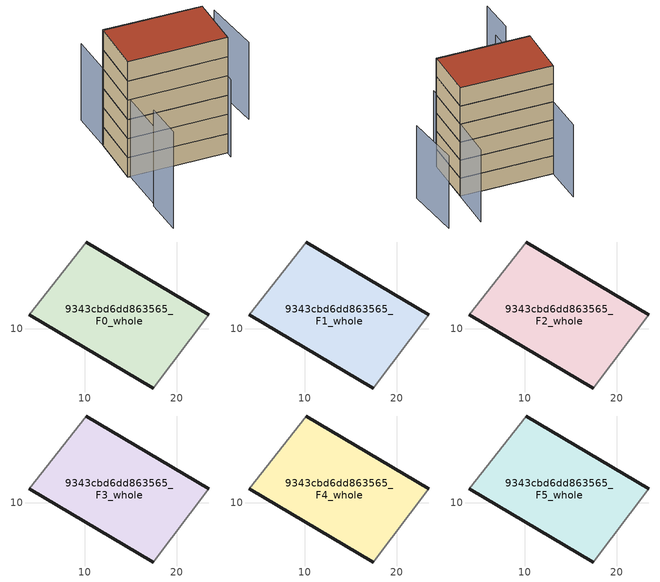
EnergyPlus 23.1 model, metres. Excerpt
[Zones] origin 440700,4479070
9343cbd6dd863565_F0_whole
 floor ground (EU_floor_Construction): 17.42,3.59 23.46,11.55 10.18,19.42 3.97,11.53 z0
 wall outside (EU_wall_Construction): 10.18,19.42 23.46,11.55 / 17.42,3.59 3.97,11.53 z0:3
 wall adiabatic (EU_wall_Construction): 3.97,11.53 10.18,19.42 / 23.46,11.55 17.42,3.59 z0:3
9343cbd6dd863565_F1_whole
 floor to 9343cbd6dd863565_F0_whole (EU_floor_Construction): 17.42,3.59 23.46,11.55 10.18,19.42 3.97,11.53 z3
 wall outside (EU_wall_Construction): 10.18,19.42 23.46,11.55 / 17.42,3.59 3.97,11.53 z3:6
 wall adiabatic (EU_wall_Construction): 3.97,11.53 10.18,19.42 / 23.46,11.55 17.42,3.59 z3:6
9343cbd6dd863565_F2_whole
 floor to 9343cbd6dd863565_F1_whole (EU_floor_Construction): 17.42,3.59 23.46,11.55 10.18,19.42 3.97,11.53 z6
 wall outside (EU_wall_Construction): 10.18,19.42 23.46,11.55 / 17.42,3.59 3.97,11.53 z6:9
 wall adiabatic (EU_wall_Construction): 3.97,11.53 10.18,19.42 / 23.46,11.55 17.42,3.59 z6:9
9343cbd6dd863565_F3_whole
 floor to 9343cbd6dd863565_F2_whole (EU_floor_Construction): 17.42,3.59 23.46,11.55 10.18,19.42 3.97,11.53 z9
 wall outside (EU_wall_Construction): 10.18,19.42 23.46,11.55 / 17.42,3.59 3.97,11.53 z9:12
 wall adiabatic (EU_wall_Construction): 3.97,11.53 10.18,19.42 / 23.46,11.55 17.42,3.59 z9:12
9343cbd6dd863565_F4_whole
 floor to 9343cbd6dd863565_F3_whole (EU_floor_Construction): 17.42,3.59 23.46,11.55 10.18,19.42 3.97,11.53 z12
 wall outside (EU_wall_Construction): 10.18,19.42 23.46,11.55 / 17.42,3.59 3.97,11.53 z12:15
 wall adiabatic (EU_wall_Construction): 3.97,11.53 10.18,19.42 / 23.46,11.55 17.42,3.59 z12:15
9343cbd6dd863565_F5_whole
 floor to 9343cbd6dd863565_F4_whole (EU_floor_Construction): 17.42,3.59 23.46,11.55 10.18,19.42 3.97,11.53 z15
 wall outside (EU_wall_Construction): 10.18,19.42 23.46,11.55 / 17.42,3.59 3.97,11.53 z15:18
 wall adiabatic (EU_wall_Construction): 3.97,11.53 10.18,19.42 / 23.46,11.55 17.42,3.59 z15:18
 roof outside (EU_roof_Construction): 23.46,11.55 17.42,3.59 3.97,11.53 10.18,19.42 z18
shading: -5.47,-1.81 -1.48,3.9 z0:15; 16.65,2.69 28.76,18.45 / 27.37,6.43 32.9,15.47 / 14.86,25.83 -3.09,1.19 z0:12
[Building]
EU S2 Campaign: North Axis=0; Terrain=City; Solar Distribution=FullExterior
[Site:Location]
Madrid: Latitude=40.5; Longitude=-3.5; Time Zone=1; Elevation=609
[SizingPeriod:WeatherFileDays]
AnnualSizingPeriod: Begin Month=1; Begin Day of Month=1; End Month=12; End Day of Month=31; Day of Week for Start Day=Monday; Use Weather File Daylight Saving Period=No; Use Weather File Rain and Snow Indicators=No
[MATERIAL]
EU_InternalMass_Material: Roughness=MediumRough; Thickness=0.1; Conductivity=1; Density=1800; Specific Heat=900; Thermal Absorptance=0.9; Solar Absorptance=0.7; Visible Absorptance=0.7
[MATERIAL:NOMASS] Roughness=MediumRough; Thermal Absorptance=0.9; Solar Absorptance=0.7; Visible Absorptance=0.7
Name | Thermal Resistance
EU_wall_NoMass | 1.60022
EU_roof_NoMass | 1.57597
EU_floor_NoMass | 0.470652
[CONSTRUCTION]
EU_wall_Construction: EU_wall_NoMass
EU_roof_Construction: EU_roof_NoMass
EU_floor_Construction: EU_floor_NoMass
EU_InternalMass_Construction: EU_InternalMass_Material
[ZONE] Type=1; Multiplier=1; Ceiling Height=autocalculate; Volume=462.943; Floor Area=autocalculate; Part of Total Floor Area=Yes
9343cbd6dd863565_F0_whole; 9343cbd6dd863565_F1_whole; 9343cbd6dd863565_F2_whole; 9343cbd6dd863565_F3_whole; 9343cbd6dd863565_F4_whole; 9343cbd6dd863565_F5_whole
[INTERNALMASS] Construction=EU_InternalMass_Construction; Surface Area=154.314
Name | Zone or ZoneList
9343cbd6dd863565_F0_whole_EU_InternalMass | 9343cbd6dd863565_F0_whole
9343cbd6dd863565_F1_whole_EU_InternalMass | 9343cbd6dd863565_F1_whole
9343cbd6dd863565_F2_whole_EU_InternalMass | 9343cbd6dd863565_F2_whole
9343cbd6dd863565_F3_whole_EU_InternalMass | 9343cbd6dd863565_F3_whole
9343cbd6dd863565_F4_whole_EU_InternalMass | 9343cbd6dd863565_F4_whole
9343cbd6dd863565_F5_whole_EU_InternalMass | 9343cbd6dd863565_F5_whole
[OTHEREQUIPMENT] Fuel Type=Electricity; Design Level Calculation Method=Watts/Area; Power per Zone Floor Area=1; Fraction Latent=0; Fraction Radiant=0; Fraction Lost=0; Carbon Dioxide Generation Rate=0; EndUse Subcategory=EU_Step8_InternalGains
Name | Zone or ZoneList or Space or SpaceList | Schedule
EU_Step8_InternalGain_9343cbd6dd863565_F0_whole_f000 | 9343cbd6dd863565_F0_whole | EU_Step8_GainSchedule_9343cbd6dd863565_F0_whole_f000
EU_Step8_InternalGain_9343cbd6dd863565_F1_whole_f000 | 9343cbd6dd863565_F1_whole | EU_Step8_GainSchedule_9343cbd6dd863565_F1_whole_f000
EU_Step8_InternalGain_9343cbd6dd863565_F2_whole_f000 | 9343cbd6dd863565_F2_whole | EU_Step8_GainSchedule_9343cbd6dd863565_F2_whole_f000
EU_Step8_InternalGain_9343cbd6dd863565_F3_whole_f000 | 9343cbd6dd863565_F3_whole | EU_Step8_GainSchedule_9343cbd6dd863565_F3_whole_f000
EU_Step8_InternalGain_9343cbd6dd863565_F4_whole_f000 | 9343cbd6dd863565_F4_whole | EU_Step8_GainSchedule_9343cbd6dd863565_F4_whole_f000
EU_Step8_InternalGain_9343cbd6dd863565_F5_whole_f000 | 9343cbd6dd863565_F5_whole | EU_Step8_GainSchedule_9343cbd6dd863565_F5_whole_f000
[ZONEVENTILATION:DESIGNFLOWRATE] Schedule=EU_AlwaysOn; Design Flow Rate Calculation Method=AirChanges/Hour; Air Changes per Hour=0.480704; Ventilation Type=Natural; Fan Pressure Rise=0; Fan Total Efficiency=1; Constant Term Coefficient=1; Temperature Term Coefficient=0; Velocity Term Coefficient=0; Velocity Squared Term Coefficient=0; Minimum Indoor Temperature=-100; Maximum Indoor Temperature=100; Delta Temperature=-100; Minimum Outdoor Temperature=-100; Maximum Outdoor Temperature=100; Maximum Wind Speed=40
Name | Zone or ZoneList or Space or SpaceList
EU_ConstantAir_9343cbd6dd863565_F0_whole | 9343cbd6dd863565_F0_whole
EU_ConstantAir_9343cbd6dd863565_F1_whole | 9343cbd6dd863565_F1_whole
EU_ConstantAir_9343cbd6dd863565_F2_whole | 9343cbd6dd863565_F2_whole
EU_ConstantAir_9343cbd6dd863565_F3_whole | 9343cbd6dd863565_F3_whole
EU_ConstantAir_9343cbd6dd863565_F4_whole | 9343cbd6dd863565_F4_whole
EU_ConstantAir_9343cbd6dd863565_F5_whole | 9343cbd6dd863565_F5_whole
[HVACTEMPLATE:THERMOSTAT] Constant Heating Setpoint=20; Constant Cooling Setpoint=50
EU_HeatOnly_9343cbd6dd863565_F0_whole; EU_HeatOnly_9343cbd6dd863565_F1_whole; EU_HeatOnly_9343cbd6dd863565_F2_whole; EU_HeatOnly_9343cbd6dd863565_F3_whole; EU_HeatOnly_9343cbd6dd863565_F4_whole; EU_HeatOnly_9343cbd6dd863565_F5_whole
[HVACTEMPLATE:ZONE:IDEALLOADSAIRSYSTEM] System Availability Schedule=EU_AlwaysOn; Maximum Heating Supply Air Temperature=50; Minimum Cooling Supply Air Temperature=13; Maximum Heating Supply Air Humidity Ratio=0.0156; Minimum Cooling Supply Air Humidity Ratio=0.0077; Heating Limit=NoLimit; Cooling Limit=NoLimit; Heating Availability Schedule=EU_AlwaysOn; Cooling Availability Schedule=EU_CoolingOff; Dehumidification Control Type=ConstantSensibleHeatRatio; Cooling Sensible Heat Ratio=0.7; Dehumidification Setpoint=60; Humidification Control Type=None; Humidification Setpoint=30; Outdoor Air Method=None; Outdoor Air Flow Rate per Person=0.00944; Outdoor Air Flow Rate per Zone Floor Area=0; Outdoor Air Flow Rate per Zone=0; Demand Controlled Ventilation Type=None; Outdoor Air Economizer Type=NoEconomizer; Heat Recovery Type=None; Sensible Heat Recovery Effectiveness=0.7; Latent Heat Recovery Effectiveness=0.65
Name | Template Thermostat
9343cbd6dd863565_F0_whole | EU_HeatOnly_9343cbd6dd863565_F0_whole
9343cbd6dd863565_F1_whole | EU_HeatOnly_9343cbd6dd863565_F1_whole
9343cbd6dd863565_F2_whole | EU_HeatOnly_9343cbd6dd863565_F2_whole
9343cbd6dd863565_F3_whole | EU_HeatOnly_9343cbd6dd863565_F3_whole
9343cbd6dd863565_F4_whole | EU_HeatOnly_9343cbd6dd863565_F4_whole
9343cbd6dd863565_F5_whole | EU_HeatOnly_9343cbd6dd863565_F5_whole
[SIZING:ZONE] Zone Cooling Design Supply Air Temperature Input Method=SupplyAirTemperature; Zone Cooling Design Supply Air Temperature=13; Zone Heating Design Supply Air Temperature Input Method=SupplyAirTemperature; Zone Heating Design Supply Air Temperature=50; Zone Cooling Design Supply Air Humidity Ratio=0.008; Zone Heating Design Supply Air Humidity Ratio=0.008; Cooling Design Air Flow Method=DesignDay; Cooling Design Air Flow Rate=0; Cooling Minimum Air Flow per Zone Floor Area=0.000762; Cooling Minimum Air Flow=0; Cooling Minimum Air Flow Fraction=0.2; Heating Design Air Flow Method=DesignDay; Heating Design Air Flow Rate=0; Heating Maximum Air Flow per Zone Floor Area=0.002032; Heating Maximum Air Flow=0.141576; Heating Maximum Air Flow Fraction=0.3; Account for Dedicated Outdoor Air System=No; Dedicated Outdoor Air System Control Strategy=NeutralSupplyAir; Dedicated Outdoor Air Low Setpoint Temperature for Design=autosize; Dedicated Outdoor Air High Setpoint Temperature for Design=autosize; Zone Load Sizing Method=Sensible Load Only No Latent Load; Zone Latent Cooling Design Supply Air Humidity Ratio Input Method=HumidityRatioDifference; Zone Cooling Design Supply Air Humidity Ratio Difference=0.005; Zone Latent Heating Design Supply Air Humidity Ratio Input Method=HumidityRatioDifference; Zone Humidification Design Supply Air Humidity Ratio Difference=0.005
9343cbd6dd863565_F0_whole; 9343cbd6dd863565_F1_whole; 9343cbd6dd863565_F2_whole; 9343cbd6dd863565_F3_whole; 9343cbd6dd863565_F4_whole; 9343cbd6dd863565_F5_whole
[SCHEDULE:CONSTANT]
Name | Hourly Value
EU_AlwaysOn | 1
EU_CoolingOff | 0
[SCHEDULE:FILE] Column Number=1; Rows to Skip at Top=0; Number of Hours of Data=8760; Column Separator=Comma; Interpolate to Timestep=No; Minutes per Item=60; Adjust Schedule for Daylight Savings=Yes
Name | File
EU_Step8_GainSchedule_9343cbd6dd863565_F0_whole_f000 | ../../schedules/9343cbd6dd863565/9343cbd6dd863565_F0_whole_f000_gain.csv
EU_Step8_GainSchedule_9343cbd6dd863565_F1_whole_f000 | ../../schedules/9343cbd6dd863565/9343cbd6dd863565_F1_whole_f000_gain.csv
EU_Step8_GainSchedule_9343cbd6dd863565_F2_whole_f000 | ../../schedules/9343cbd6dd863565/9343cbd6dd863565_F2_whole_f000_gain.csv
EU_Step8_GainSchedule_9343cbd6dd863565_F3_whole_f000 | ../../schedules/9343cbd6dd863565/9343cbd6dd863565_F3_whole_f000_gain.csv
EU_Step8_GainSchedule_9343cbd6dd863565_F4_whole_f000 | ../../schedules/9343cbd6dd863565/9343cbd6dd863565_F4_whole_f000_gain.csv
EU_Step8_GainSchedule_9343cbd6dd863565_F5_whole_f000 | ../../schedules/9343cbd6dd863565/9343cbd6dd863565_F5_whole_f000_gain.csv
